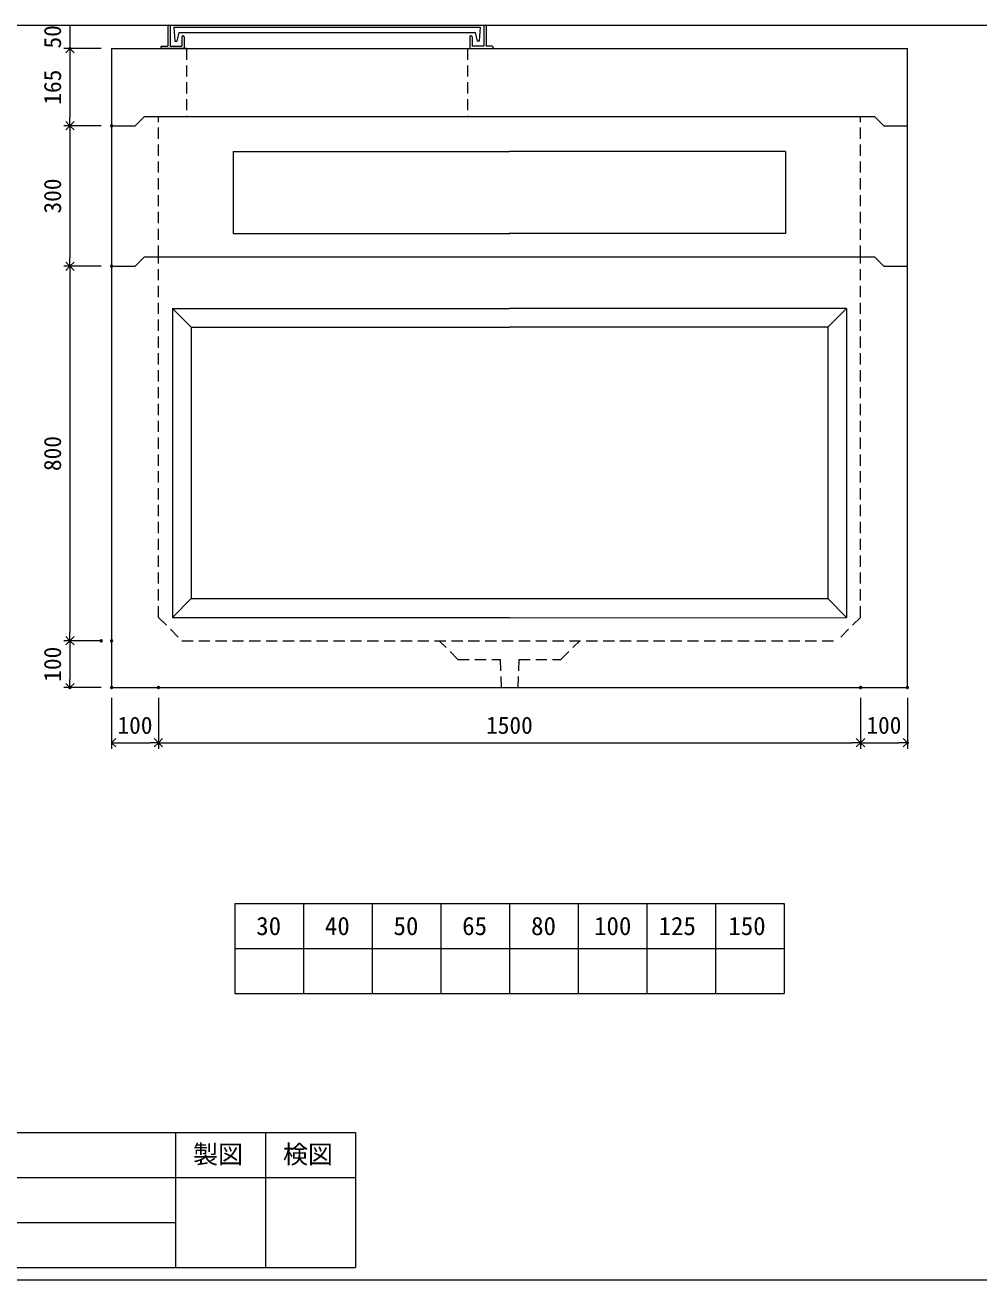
# Model space of a CAD drawing. Units: millimetres, scale not verified. Extents: x -6420 to 6420, y -3299 to 2858.
# Drawn here: x 285 to 2323, y -2858 to -178 of the extents above; entities that cross this region are included whole.
import ezdxf
from ezdxf.enums import TextEntityAlignment as Align

# ---------------------------------------------------------------- set-up
doc = ezdxf.new("R2010")
doc.units = ezdxf.units.MM
doc.header["$LTSCALE"] = 20
doc.header["$PDMODE"] = 32
doc.header["$PDSIZE"] = 4
doc.linetypes.add('DASHED1', pattern=[1.8, 1.2, -0.6])
doc.linetypes.add('USER2', pattern=[50.8, 31.75, -6.35, 6.35, -6.35])
doc.layers.add('0-1_Defpoints', color=7, linetype='Continuous')
for name, color, linetype, lineweight in [('0-2_waku', 7, 'Continuous', 18), ('0-3_gaikei', 7, 'Continuous', 18), ('0-4_kakure', 7, 'DASHED1', 5), ('0-5_sunpou', 7, 'Continuous', 5), ('0-8_uchigawa', 6, 'Continuous', 18), ('0-A_futa', 3, 'Continuous', 18), ('0-B_GL', 4, 'Continuous', 18), ('0-D_文字１', 7, 'Continuous', 18), ('1-2_uchigawa2', 6, 'USER2', 18)]:
    doc.layers.add(name, color=color, linetype=linetype, lineweight=lineweight)
doc.styles.add('ＭＳ ゴシック', font='')
doc.styles.get('ＭＳ ゴシック').set_extended_font_data('MS Gothic')

# ---------------------------------------------------------------- blocks, each defined once
blk = doc.blocks.new('_Open90')
at = {"layer": '0-5_sunpou'}
blk.add_line((0, 0), (-1, 0), dxfattribs=at)
blk.add_lwpolyline([(-0.5, 0.5), (0, 0), (-0.5, -0.5)], dxfattribs=at)
blk = doc.blocks.new('D117')
at = {"layer": '0-1_Defpoints'}
for p in [(3053.24, 2391.92), (2964.21, 2091.92), (3053.24, 2091.92)]:
    blk.add_point(p, dxfattribs=at)
at = {"layer": '0-5_sunpou'}
for p, q in [((3031.24, 2391.92), (2951.21, 2391.92)), ((2964.21, 2373.92), (2964.21, 2109.92)), ((3031.24, 2091.92), (2951.21, 2091.92))]:
    blk.add_line(p, q, dxfattribs=at)
at = {"layer": '0-5_sunpou', "xscale": 18, "yscale": 18}
for p, rotation in [((2964.21, 2391.92), 90), ((2964.21, 2091.92), 270)]:
    blk.add_blockref('_Open90', p, dxfattribs=dict(at, rotation=rotation))
at = {"layer": '0-5_sunpou', "style": 'ＭＳ ゴシック'}
blk.add_text('300', height=36.66, rotation=90, dxfattribs=at).set_placement((2956.21, 2204.42), align=Align.BOTTOM_LEFT)
blk = doc.blocks.new('D103')
at = {"layer": '0-1_Defpoints'}
for p in [(3053.24, 2091.92), (2964.21, 1291.92), (3053.24, 1291.92)]:
    blk.add_point(p, dxfattribs=at)
at = {"layer": '0-5_sunpou'}
for p, q in [((3031.24, 2091.92), (2951.21, 2091.92)), ((2964.21, 2073.92), (2964.21, 1309.92)), ((3031.24, 1291.92), (2951.21, 1291.92))]:
    blk.add_line(p, q, dxfattribs=at)
at = {"layer": '0-5_sunpou', "xscale": 18, "yscale": 18}
for p, rotation in [((2964.21, 2091.92), 90), ((2964.21, 1291.92), 270)]:
    blk.add_blockref('_Open90', p, dxfattribs=dict(at, rotation=rotation))
at = {"layer": '0-5_sunpou', "style": 'ＭＳ ゴシック'}
blk.add_text('800', height=36.66, rotation=90, dxfattribs=at).set_placement((2956.21, 1654.42), align=Align.BOTTOM_LEFT)
blk = doc.blocks.new('D104')
at = {"layer": '0-1_Defpoints'}
for p in [(3031.24, 1291.92), (2964.21, 1191.92), (3053.24, 1191.92)]:
    blk.add_point(p, dxfattribs=at)
at = {"layer": '0-5_sunpou'}
for p, q in [((3009.24, 1291.92), (2951.21, 1291.92)), ((2964.21, 1273.92), (2964.21, 1209.92)), ((3031.24, 1191.92), (2951.21, 1191.92))]:
    blk.add_line(p, q, dxfattribs=at)
at = {"layer": '0-5_sunpou', "xscale": 18, "yscale": 18}
for p, rotation in [((2964.21, 1291.92), 90), ((2964.21, 1191.92), 270)]:
    blk.add_blockref('_Open90', p, dxfattribs=dict(at, rotation=rotation))
at = {"layer": '0-5_sunpou', "style": 'ＭＳ ゴシック'}
blk.add_text('100', height=36.66, rotation=90, dxfattribs=at).set_placement((2956.21, 1204.42), align=Align.BOTTOM_LEFT)
blk = doc.blocks.new('D105')
at = {"layer": '0-1_Defpoints'}
for p in [(3053.24, 1191.92), (3153.24, 1191.92), (3153.24, 1074.2)]:
    blk.add_point(p, dxfattribs=at)
at = {"layer": '0-5_sunpou'}
for p, q in [((3053.24, 1169.92), (3053.24, 1061.2)), ((3153.24, 1169.92), (3153.24, 1061.2)), ((3071.24, 1074.2), (3135.24, 1074.2))]:
    blk.add_line(p, q, dxfattribs=at)
at = {"layer": '0-5_sunpou', "xscale": 18, "yscale": 18, "rotation": 180}
blk.add_blockref('_Open90', (3053.24, 1074.2), dxfattribs=at)
at = {"layer": '0-5_sunpou', "xscale": 18, "yscale": 18}
blk.add_blockref('_Open90', (3153.24, 1074.2), dxfattribs=at)
at = {"layer": '0-5_sunpou', "style": 'ＭＳ ゴシック'}
blk.add_text('100', height=36.66, dxfattribs=at).set_placement((3065.74, 1082.2), align=Align.BOTTOM_LEFT)
blk = doc.blocks.new('D106')
at = {"layer": '0-1_Defpoints'}
for p in [(3153.24, 1191.92), (4653.24, 1191.92), (4653.24, 1074.2)]:
    blk.add_point(p, dxfattribs=at)
at = {"layer": '0-5_sunpou'}
for p, q in [((3153.24, 1169.92), (3153.24, 1061.2)), ((4653.24, 1169.92), (4653.24, 1061.2)), ((3171.24, 1074.2), (4635.24, 1074.2))]:
    blk.add_line(p, q, dxfattribs=at)
at = {"layer": '0-5_sunpou', "xscale": 18, "yscale": 18, "rotation": 180}
blk.add_blockref('_Open90', (3153.24, 1074.2), dxfattribs=at)
at = {"layer": '0-5_sunpou', "xscale": 18, "yscale": 18}
blk.add_blockref('_Open90', (4653.24, 1074.2), dxfattribs=at)
at = {"layer": '0-5_sunpou', "style": 'ＭＳ ゴシック'}
blk.add_text('1500', height=36.66, dxfattribs=at).set_placement((3853.24, 1082.2), align=Align.BOTTOM_LEFT)
blk = doc.blocks.new('D107')
at = {"layer": '0-1_Defpoints'}
for p in [(4653.24, 1191.92), (4753.24, 1191.92), (4753.24, 1074.2)]:
    blk.add_point(p, dxfattribs=at)
at = {"layer": '0-5_sunpou'}
for p, q in [((4653.24, 1169.92), (4653.24, 1061.2)), ((4753.24, 1169.92), (4753.24, 1061.2)), ((4671.24, 1074.2), (4735.24, 1074.2))]:
    blk.add_line(p, q, dxfattribs=at)
at = {"layer": '0-5_sunpou', "xscale": 18, "yscale": 18, "rotation": 180}
blk.add_blockref('_Open90', (4653.24, 1074.2), dxfattribs=at)
at = {"layer": '0-5_sunpou', "xscale": 18, "yscale": 18}
blk.add_blockref('_Open90', (4753.24, 1074.2), dxfattribs=at)
at = {"layer": '0-5_sunpou', "style": 'ＭＳ ゴシック'}
blk.add_text('100', height=36.66, dxfattribs=at).set_placement((4665.74, 1082.2), align=Align.BOTTOM_LEFT)
blk = doc.blocks.new('_Open90_44')
at = {"layer": '0-5_sunpou'}
blk.add_line((0, 0), (-1, 0), dxfattribs=at)
blk.add_lwpolyline([(-0.5, 0.5), (0, 0), (-0.5, -0.5)], dxfattribs=at)
blk = doc.blocks.new('16 5')
at = {"layer": '0-5_sunpou'}
for p, q in [((75.03, 82.5), (-5, 82.5)), ((8, 64.5), (8, -64.5)), ((53.03, -82.5), (-5, -82.5))]:
    blk.add_line(p, q, dxfattribs=at)
at = {"layer": '0-5_sunpou', "xscale": 18, "yscale": 18}
for p, rotation in [((8, 82.5), 90), ((8, -82.5), 270)]:
    blk.add_blockref('_Open90_44', p, dxfattribs=dict(at, rotation=rotation))
at = {"layer": '0-5_sunpou', "style": 'ＭＳ ゴシック'}
blk.add_text('165', height=36.66, rotation=90, dxfattribs=at).set_placement((0, -37.5), align=Align.BOTTOM_LEFT)
blk = doc.blocks.new('5 0')
at = {"layer": '0-5_sunpou'}
for p, q in [((2.73, 37.5), (2.73, -12.5)), ((9.9, -12.5), (-10.27, -12.5))]:
    blk.add_line(p, q, dxfattribs=at)
blk.add_point((2.73, -12.5), dxfattribs=at)
at = {"layer": '0-5_sunpou', "style": 'ＭＳ ゴシック'}
blk.add_text('50', height=36.66, rotation=90, dxfattribs=at).set_placement((-5.27, -12.5), align=Align.BOTTOM_LEFT)

msp = doc.modelspace()

# ---------------------------------------------------------------- linework, layer by layer
at = {"layer": '0-2_waku'}
for p, q in [((733.33, -2054.35), (733.33, -2246.35)), ((733.33, -2054.35), (733.33, -2246.35)), ((733.33, -2054.35), (733.33, -2246.35)), ((733.33, -2054.35), (733.33, -2246.35)), ((733.33, -2054.35), (1906.67, -2054.35)), ((880, -2054.35), (880, -2246.35)), ((1026.67, -2054.35), (1026.67, -2246.35)), ((1026.67, -2054.35), (1026.67, -2246.35)), ((1173.33, -2054.35), (1173.33, -2246.35)), ((1320, -2054.35), (1320, -2246.35)), ((1466.67, -2054.35), (1466.67, -2246.35)), ((1613.33, -2054.35), (1613.33, -2246.35)), ((1760, -2054.35), (1760, -2246.35)), ((1906.67, -2054.35), (1906.67, -2246.35)), ((733.33, -2150.35), (1906.67, -2150.35)), ((733.33, -2246.35), (1906.67, -2246.35)), ((-1713.33, -2543.65), (990.67, -2543.65)), ((606.67, -2543.65), (606.67, -2831.65)), ((606.67, -2543.65), (606.67, -2831.65)), ((798.67, -2543.65), (798.67, -2831.65)), ((990.67, -2543.65), (990.67, -2831.65)), ((-1713.33, -2639.65), (990.67, -2639.65)), ((-1713.33, -2735.65), (606.67, -2735.65)), ((-1713.33, -2831.65), (990.67, -2831.65)), ((-1740, -2858.31), (6420, -2858.31))]:
    msp.add_line(p, q, dxfattribs=at)
at = {"layer": '0-3_gaikei'}
for p, q in [((470, -228.23), (470, -693.23)), ((470, -228.23), (2170, -228.23)), ((2170, -693.23), (2170, -228.23)), ((540, -373.23), (520, -393.23)), ((540, -373.23), (520, -393.23)), ((540, -373.23), (520, -393.23)), ((540, -373.23), (520, -393.23)), ((540, -373.23), (520, -393.23)), ((540, -373.23), (520, -393.23)), ((540, -373.23), (520, -393.23)), ((540, -373.23), (520, -393.23)), ((540, -373.23), (520, -393.23)), ((540, -373.23), (520, -393.23)), ((540, -373.23), (520, -393.23)), ((540, -373.23), (520, -393.23)), ((540, -373.23), (520, -393.23)), ((540, -373.23), (520, -393.23)), ((540, -373.23), (2100, -373.23)), ((540, -373.23), (2100, -373.23)), ((540, -373.23), (2100, -373.23)), ((540, -373.23), (2100, -373.23)), ((540, -373.23), (2100, -373.23)), ((540, -373.23), (2100, -373.23)), ((540, -373.23), (2100, -373.23)), ((540, -373.23), (2100, -373.23)), ((540, -373.23), (2100, -373.23)), ((540, -373.23), (2100, -373.23)), ((540, -373.23), (2100, -373.23)), ((540, -373.23), (2100, -373.23)), ((540, -373.23), (2100, -373.23)), ((540, -373.23), (2100, -373.23)), ((2100, -373.23), (2120, -393.23)), ((2100, -373.23), (2120, -393.23)), ((2100, -373.23), (2120, -393.23)), ((2100, -373.23), (2120, -393.23)), ((2100, -373.23), (2120, -393.23)), ((2100, -373.23), (2120, -393.23)), ((2100, -373.23), (2120, -393.23)), ((2100, -373.23), (2120, -393.23)), ((2100, -373.23), (2120, -393.23)), ((2100, -373.23), (2120, -393.23)), ((2100, -373.23), (2120, -393.23)), ((2100, -373.23), (2120, -393.23)), ((2100, -373.23), (2120, -393.23)), ((2100, -373.23), (2120, -393.23)), ((470, -393.23), (520, -393.23)), ((470, -393.23), (520, -393.23)), ((470, -393.23), (520, -393.23)), ((470, -393.23), (520, -393.23)), ((470, -393.23), (520, -393.23)), ((470, -393.23), (520, -393.23)), ((470, -393.23), (520, -393.23)), ((470, -393.23), (520, -393.23)), ((470, -393.23), (520, -393.23)), ((470, -393.23), (520, -393.23)), ((470, -393.23), (520, -393.23)), ((470, -393.23), (520, -393.23)), ((470, -393.23), (520, -393.23)), ((470, -393.23), (520, -393.23)), ((2120, -393.23), (2170, -393.23)), ((2120, -393.23), (2170, -393.23)), ((2120, -393.23), (2170, -393.23)), ((2120, -393.23), (2170, -393.23)), ((2120, -393.23), (2170, -393.23)), ((2120, -393.23), (2170, -393.23)), ((2120, -393.23), (2170, -393.23)), ((2120, -393.23), (2170, -393.23)), ((2120, -393.23), (2170, -393.23)), ((2120, -393.23), (2170, -393.23)), ((2120, -393.23), (2170, -393.23)), ((2120, -393.23), (2170, -393.23)), ((2120, -393.23), (2170, -393.23)), ((2120, -393.23), (2170, -393.23)), ((470, -693.23), (520, -693.23)), ((470, -693.23), (520, -693.23)), ((470, -693.23), (520, -693.23)), ((470, -693.23), (520, -693.23)), ((470, -693.23), (520, -693.23)), ((470, -693.23), (520, -693.23)), ((470, -693.23), (520, -693.23)), ((470, -693.23), (470, -1593.23)), ((470, -693.23), (520, -693.23)), ((470, -693.23), (520, -693.23)), ((470, -693.23), (520, -693.23)), ((470, -693.23), (520, -693.23)), ((470, -693.23), (520, -693.23)), ((470, -693.23), (520, -693.23)), ((470, -693.23), (520, -693.23)), ((470, -693.23), (520, -693.23)), ((470, -693.23), (520, -693.23)), ((470, -693.23), (520, -693.23)), ((470, -693.23), (520, -693.23)), ((470, -693.23), (520, -693.23)), ((470, -693.23), (520, -693.23)), ((540, -673.23), (520, -693.23)), ((540, -673.23), (520, -693.23)), ((540, -673.23), (520, -693.23)), ((540, -673.23), (520, -693.23)), ((540, -673.23), (520, -693.23)), ((540, -673.23), (520, -693.23)), ((540, -673.23), (520, -693.23)), ((540, -673.23), (520, -693.23)), ((540, -673.23), (520, -693.23)), ((540, -673.23), (520, -693.23)), ((540, -673.23), (520, -693.23)), ((540, -673.23), (520, -693.23)), ((540, -673.23), (520, -693.23)), ((540, -673.23), (520, -693.23)), ((540, -673.23), (520, -693.23)), ((540, -673.23), (520, -693.23)), ((540, -673.23), (520, -693.23)), ((540, -673.23), (520, -693.23)), ((540, -673.23), (520, -693.23)), ((540, -673.23), (520, -693.23)), ((540, -673.23), (2100, -673.23)), ((540, -673.23), (2100, -673.23)), ((540, -673.23), (2100, -673.23)), ((540, -673.23), (2100, -673.23)), ((540, -673.23), (2100, -673.23)), ((540, -673.23), (2100, -673.23)), ((540, -673.23), (2100, -673.23)), ((540, -673.23), (2100, -673.23)), ((540, -673.23), (2100, -673.23)), ((540, -673.23), (2100, -673.23)), ((540, -673.23), (2100, -673.23)), ((540, -673.23), (2100, -673.23)), ((540, -673.23), (2100, -673.23)), ((540, -673.23), (2100, -673.23)), ((540, -673.23), (2100, -673.23)), ((540, -673.23), (2100, -673.23)), ((540, -673.23), (2100, -673.23)), ((540, -673.23), (2100, -673.23)), ((540, -673.23), (2100, -673.23)), ((540, -673.23), (2100, -673.23)), ((2100, -673.23), (2120, -693.23)), ((2100, -673.23), (2120, -693.23)), ((2100, -673.23), (2120, -693.23)), ((2100, -673.23), (2120, -693.23)), ((2100, -673.23), (2120, -693.23)), ((2100, -673.23), (2120, -693.23)), ((2100, -673.23), (2120, -693.23)), ((2100, -673.23), (2120, -693.23)), ((2100, -673.23), (2120, -693.23)), ((2100, -673.23), (2120, -693.23)), ((2100, -673.23), (2120, -693.23)), ((2100, -673.23), (2120, -693.23)), ((2100, -673.23), (2120, -693.23)), ((2100, -673.23), (2120, -693.23)), ((2100, -673.23), (2120, -693.23)), ((2100, -673.23), (2120, -693.23)), ((2100, -673.23), (2120, -693.23)), ((2100, -673.23), (2120, -693.23)), ((2100, -673.23), (2120, -693.23)), ((2100, -673.23), (2120, -693.23)), ((2120, -693.23), (2170, -693.23)), ((2120, -693.23), (2170, -693.23)), ((2120, -693.23), (2170, -693.23)), ((2120, -693.23), (2170, -693.23)), ((2120, -693.23), (2170, -693.23)), ((2120, -693.23), (2170, -693.23)), ((2120, -693.23), (2170, -693.23)), ((2120, -693.23), (2170, -693.23)), ((2120, -693.23), (2170, -693.23)), ((2120, -693.23), (2170, -693.23)), ((2120, -693.23), (2170, -693.23)), ((2120, -693.23), (2170, -693.23)), ((2120, -693.23), (2170, -693.23)), ((2120, -693.23), (2170, -693.23)), ((2120, -693.23), (2170, -693.23)), ((2120, -693.23), (2170, -693.23)), ((2120, -693.23), (2170, -693.23)), ((2120, -693.23), (2170, -693.23)), ((2120, -693.23), (2170, -693.23)), ((2120, -693.23), (2170, -693.23)), ((2170, -1593.23), (2170, -693.23)), ((470, -1593.23), (2170, -1593.23))]:
    msp.add_line(p, q, dxfattribs=at)
at = {"layer": '0-4_kakure'}
for p, q in [((630, -228.23), (630, -373.23)), ((1230, -228.23), (1230, -373.23)), ((570, -673.23), (570, -373.23)), ((2070, -673.23), (2070, -373.23)), ((570, -1443.23), (570, -673.23)), ((2070, -1443.23), (2070, -673.23)), ((570, -1443.23), (620, -1493.23)), ((2070, -1443.23), (2020, -1493.23)), ((620, -1493.23), (2020, -1493.23)), ((1210, -1533.23), (1170, -1493.23)), ((1210, -1533.23), (1300, -1533.23)), ((1300, -1533.23), (1302.5, -1593.23)), ((1340, -1533.23), (1337.5, -1593.23))]:
    msp.add_line(p, q, dxfattribs=at)
msp.add_lwpolyline([(1340, -1533.23), (1430, -1533.23), (1470, -1493.23)], dxfattribs=at)
at = {"layer": '0-8_uchigawa'}
for p, q in [((600, -783.23), (1320, -783.23)), ((600, -783.23), (600, -1443.23)), ((640, -823.23), (600, -783.23)), ((2040, -783.23), (1320, -783.23)), ((2000, -823.23), (2040, -783.23)), ((2040, -783.23), (2040, -1443.23)), ((2040, -783.23), (2040, -1443.23)), ((640, -823.23), (640, -1403.23)), ((640, -823.23), (1320, -823.23)), ((640, -823.23), (1320, -823.23)), ((2000, -823.23), (1320, -823.23)), ((2000, -823.23), (2000, -1403.23)), ((640, -1403.23), (600, -1443.23)), ((640, -1403.23), (1320, -1403.23)), ((600, -1443.23), (1320, -1443.23)), ((1320.69, -1443.92), (2040, -1443.23))]:
    msp.add_line(p, q, dxfattribs=at)
msp.add_lwpolyline([(1320, -1403.23), (2000, -1403.23), (2040, -1443.23)], dxfattribs=at)
at = {"layer": '0-A_futa'}
for p, q in [((590, -180.23), (590, -223.23)), ((592, -178.23), (595, -178.23)), ((595, -178.23), (595, -223.23)), ((602.81, -182.73), (1257.14, -182.73)), ((602.81, -182.73), (605.3, -212.73)), ((1257.14, -182.73), (1254.89, -212.73)), ((1265, -178.23), (1268, -178.23)), ((1265, -178.23), (1265, -223.23)), ((1270, -180.23), (1270, -223.23)), ((605.3, -212.73), (609.01, -212.73)), ((613.33, -193.73), (609.01, -212.73)), ((613.33, -193.73), (1246.67, -193.73)), ((620, -203.23), (620, -223.23)), ((622, -201.23), (623, -201.23)), ((625, -203.23), (625, -228.23)), ((1235, -203.23), (1235, -228.23)), ((1238, -201.23), (1237, -201.23)), ((1240, -203.23), (1240, -223.23)), ((1246.67, -193.73), (1250.99, -212.73)), ((1254.89, -212.73), (1250.99, -212.73)), ((575, -225.23), (575, -226.23)), ((577, -223.23), (590, -223.23)), ((630, -228.23), (577, -228.23)), ((595, -223.23), (620, -223.23)), ((1235, -228.23), (1283, -228.23)), ((1265, -223.23), (1240, -223.23)), ((1283, -223.23), (1270, -223.23)), ((1285, -225.23), (1285, -226.23))]:
    msp.add_line(p, q, dxfattribs=at)
for centre, start, end in [((592, -180.23), 90, 180), ((1268, -180.23), 0, 90), ((622, -203.23), 90, 180), ((623, -203.23), 0, 90), ((1237, -203.23), 90, 180), ((1238, -203.23), 0, 90), ((577, -225.23), 90, 180), ((577, -226.23), 180, 270), ((1283, -225.23), 0, 90), ((1283, -226.23), 270, 0)]:
    msp.add_arc(centre, 2, start, end, dxfattribs=at)
at = {"layer": '0-B_GL'}
msp.add_line((-1740, -178.23), (6420, -178.23), dxfattribs=at)
at = {"layer": '1-2_uchigawa2'}
for p, q in [((730, -448.23), (1320, -448.23)), ((730, -448.23), (730, -623.23)), ((1910, -448.23), (1320, -448.23)), ((1910, -448.23), (1910, -623.23)), ((730, -623.23), (1320.53, -623.23)), ((1910, -623.23), (1319.47, -623.23))]:
    msp.add_line(p, q, dxfattribs=at)

# ---------------------------------------------------------------- block references
at = {"layer": '0-5_sunpou'}
for name, p in [('5 0', (378.24, -215.73)), ('16 5', (372.97, -310.73)), ('D117', (-2583.24, -2785.15)), ('D103', (-2583.24, -2785.15)), ('D104', (-2583.24, -2785.15)), ('D105', (-2583.24, -2785.15)), ('D106', (-2583.24, -2785.15)), ('D107', (-2583.24, -2785.15))]:
    msp.add_blockref(name, p, dxfattribs=at)

# ---------------------------------------------------------------- texts
at = {"layer": '0-D_文字１', "style": 'ＭＳ ゴシック'}
for s, p in [('30', (778.92, -2133.63)), ('40', (925.59, -2133.63)), ('50', (1072.26, -2133.63)), ('65', (1218.92, -2133.63)), ('80', (1366.14, -2133.63)), ('100', (1500.63, -2133.63)), ('125', (1638.48, -2133.63)), ('150', (1787.5, -2133.63)), ('製図', (644.08, -2621.31)), ('検図', (836.08, -2621.31))]:
    msp.add_text(s, height=39.1, dxfattribs=at).set_placement(p, align=Align.BOTTOM_LEFT)

doc.saveas('drawing.dxf')
